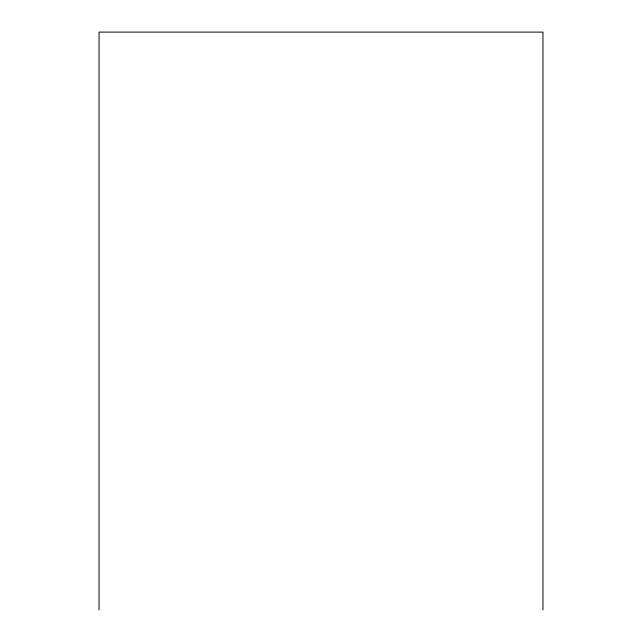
<?xml version="1.0" encoding="UTF-8"?>
<svg xmlns="http://www.w3.org/2000/svg" width="642" height="642" viewBox="0 0 642 642"><rect width="100%" height="100%" fill="white"/><g stroke="black" fill="none" stroke-linecap="round" stroke-linejoin="round"><path stroke-width="0.96" d="M542.955 609.9L542.955 32.1L99.045 32.1L99.045 609.9"/></g></svg>
